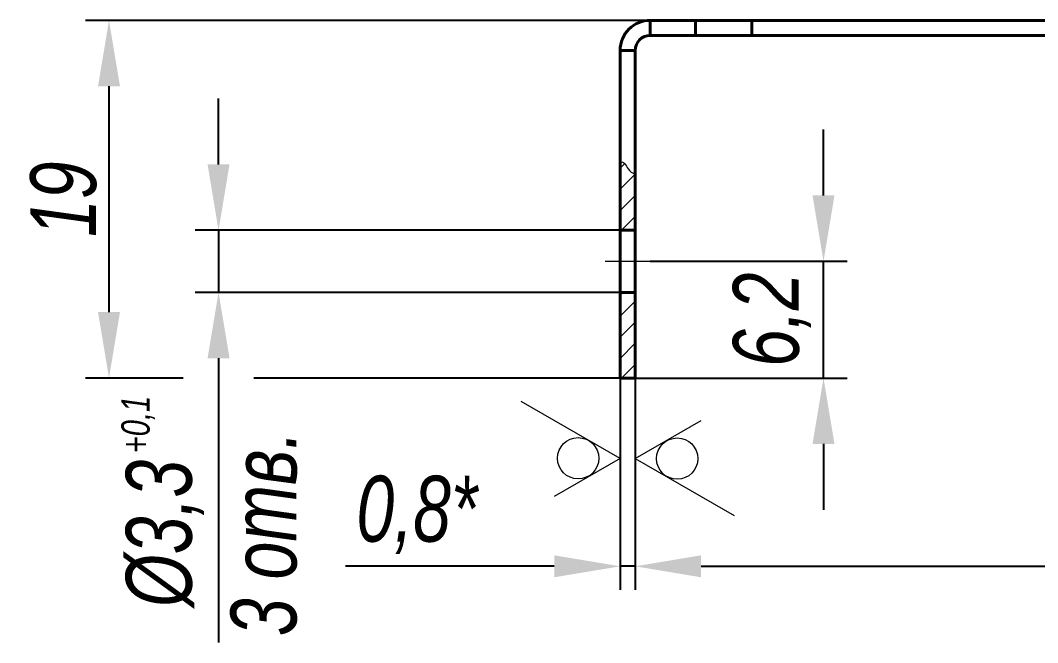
# Model space of a CAD drawing. Header units: millimetres. Extents: x 12064 to 35004, y -6103 to -2658.
# Drawn here: x 30300.2 to 30354.3, y -3017.3 to -2984.3 of the extents above; entities that cross this region are included whole.
import ezdxf

# ---------------------------------------------------------------- set-up
doc = ezdxf.new("R2010")
doc.units = ezdxf.units.MM
doc.linetypes.add('LT_03', pattern=[20.32, 12.7, -2.54, 2.54, -2.54])
for name, color, linetype, lineweight in [('Layer_03', 1, 'Continuous', 13), ('Layer_05', 7, 'Continuous', 40), ('Layer_10', 1, 'Continuous', 15), ('Layer_11', 6, 'Continuous', 15), ('Layer_12', 1, 'LT_03', 15)]:
    doc.layers.add(name, color=color, linetype=linetype, lineweight=lineweight)
doc.styles.add('Style_01', font='ARIALNI.TTF', dxfattribs={"width": 0.9, "height": 3.5})
doc.dimstyles.new('DimStyle_01', dxfattribs={"dimtxt": 3.5, "dimasz": 3.5, "dimexe": 1.25, "dimexo": 0, "dimtad": 1, "dimdec": 1, "dimtxsty": 'Style_01', "dimcen": 2.5, "dimazin": 3, "dimtfac": 1, "dimtdec": 1, "dimtmove": 0, "dimatfit": 3})

# ---------------------------------------------------------------- blocks, each defined once
blk = doc.blocks.new('*D2282')
at = {"layer": 'Defpoints', "color": 0, "ltscale": 0.5}
for p in [(30383.678, -3002.262), (30332.878, -3003.262), (30383.678, -3013.262)]:
    blk.add_point(p, dxfattribs=at)
at = {"layer": 'Layer_10', "color": 0, "lineweight": -2, "ltscale": 0.5}
for p, q in [((30383.678, -3002.262), (30383.678, -3014.512)), ((30332.878, -3003.262), (30332.878, -3014.512)), ((30336.378, -3013.262), (30380.178, -3013.262))]:
    blk.add_line(p, q, dxfattribs=at)
at = {"layer": 'Layer_10', "color": 0, "ltscale": 0.5}
for points in [[(30336.378, -3012.679), (30336.378, -3013.846), (30332.878, -3013.262)], [(30380.178, -3012.679), (30380.178, -3013.846), (30383.678, -3013.262)]]:
    blk.add_solid(points, dxfattribs=at)
at = {"layer": 'Layer_10', "color": 0, "ltscale": 0.5, "insert": (30358.278, -3010.527), "char_height": 3.5, "attachment_point": 5, "style": 'Style_01'}
blk.add_mtext('50,8', dxfattribs=at)
blk = doc.blocks.new('*D2283')
at = {"layer": 'Defpoints', "color": 0, "ltscale": 0.5}
for p in [(30332.078, -3003.262), (30332.878, -3003.262), (30332.878, -3013.262)]:
    blk.add_point(p, dxfattribs=at)
at = {"layer": 'Layer_10', "color": 0, "lineweight": -2, "ltscale": 0.5}
for p, q in [((30332.078, -3003.262), (30332.078, -3014.512)), ((30332.878, -3003.262), (30332.878, -3014.512)), ((30328.578, -3013.262), (30317.49, -3013.262)), ((30332.878, -3013.262), (30332.078, -3013.262)), ((30336.378, -3013.262), (30339.878, -3013.262))]:
    blk.add_line(p, q, dxfattribs=at)
at = {"layer": 'Layer_10', "color": 0, "ltscale": 0.5}
for points in [[(30328.578, -3012.679), (30328.578, -3013.846), (30332.078, -3013.262)], [(30336.378, -3012.679), (30336.378, -3013.846), (30332.878, -3013.262)]]:
    blk.add_solid(points, dxfattribs=at)
at = {"layer": 'Layer_10', "color": 0, "ltscale": 0.5, "insert": (30321.284, -3010.527), "char_height": 3.5, "attachment_point": 5, "style": 'Style_01'}
blk.add_mtext('0,8*', dxfattribs=at)
blk = doc.blocks.new('*D2284')
at = {"layer": 'Defpoints', "color": 0, "ltscale": 0.5}
for p in [(30310.751, -2995.412), (30332.078, -2995.412), (30332.078, -2998.712)]:
    blk.add_point(p, dxfattribs=at)
at = {"layer": 'Layer_10', "color": 0, "lineweight": -2, "ltscale": 0.5}
for p, q in [((30310.751, -2991.912), (30310.751, -2988.412)), ((30332.078, -2995.412), (30309.501, -2995.412)), ((30310.751, -2995.412), (30310.751, -2998.712)), ((30332.078, -2998.712), (30309.501, -2998.712)), ((30310.751, -3002.212), (30310.751, -3017.317))]:
    blk.add_line(p, q, dxfattribs=at)
at = {"layer": 'Layer_10', "color": 0, "ltscale": 0.5}
for points in [[(30310.167, -2991.912), (30311.334, -2991.912), (30310.751, -2995.412)], [(30310.167, -3002.212), (30311.334, -3002.212), (30310.751, -2998.712)]]:
    blk.add_solid(points, dxfattribs=at)
at = {"layer": 'Layer_10', "color": 0, "ltscale": 0.5, "char_height": 3.5, "attachment_point": 5, "rotation": 90, "style": 'Style_01'}
for s, insert in [('3 отв.', (30313.165, -3011.514)), ('%%C3,3', (30307.903, -3011.514))]:
    blk.add_mtext(s, dxfattribs=dict(at, insert=insert))
blk = doc.blocks.new('*D2252')
at = {"layer": 'Defpoints', "color": 0, "ltscale": 0.5}
for p in [(30304.934, -2984.262), (30333.678, -2984.262), (30332.878, -3003.262)]:
    blk.add_point(p, dxfattribs=at)
at = {"layer": 'Layer_10', "color": 0, "lineweight": -2, "ltscale": 0.5}
for p, q in [((30333.678, -2984.262), (30303.684, -2984.262)), ((30304.934, -2999.762), (30304.934, -2987.762)), ((30308.876, -3003.262), (30303.684, -3003.262)), ((30332.878, -3003.262), (30312.626, -3003.262))]:
    blk.add_line(p, q, dxfattribs=at)
at = {"layer": 'Layer_10', "color": 0, "ltscale": 0.5}
for points in [[(30304.351, -2987.762), (30305.517, -2987.762), (30304.934, -2984.262)], [(30304.351, -2999.762), (30305.517, -2999.762), (30304.934, -3003.262)]]:
    blk.add_solid(points, dxfattribs=at)
at = {"layer": 'Layer_10', "color": 0, "ltscale": 0.5, "insert": (30302.522, -2993.762), "char_height": 3.5, "attachment_point": 5, "rotation": 90, "style": 'Style_01'}
blk.add_mtext('19', dxfattribs=at)
blk = doc.blocks.new('*D2254')
at = {"layer": 'Defpoints', "color": 0, "ltscale": 0.5}
for p in [(30333.67, -2997.062), (30342.878, -2997.062), (30332.878, -3003.262)]:
    blk.add_point(p, dxfattribs=at)
at = {"layer": 'Layer_10', "color": 0, "lineweight": -2, "ltscale": 0.5}
for p, q in [((30342.878, -2993.562), (30342.878, -2990.062)), ((30333.67, -2997.062), (30344.128, -2997.062)), ((30342.878, -3003.262), (30342.878, -2997.062)), ((30332.878, -3003.262), (30344.128, -3003.262)), ((30342.878, -3006.762), (30342.878, -3010.262))]:
    blk.add_line(p, q, dxfattribs=at)
at = {"layer": 'Layer_10', "color": 0, "ltscale": 0.5}
for points in [[(30342.295, -2993.562), (30343.462, -2993.562), (30342.878, -2997.062)], [(30342.295, -3006.762), (30343.462, -3006.762), (30342.878, -3003.262)]]:
    blk.add_solid(points, dxfattribs=at)
at = {"layer": 'Layer_10', "color": 0, "ltscale": 0.5, "insert": (30340.143, -3000.162), "char_height": 3.5, "attachment_point": 5, "rotation": 90, "style": 'Style_01'}
blk.add_mtext('6,2', dxfattribs=at)

msp = doc.modelspace()

# ---------------------------------------------------------------- hatches: boundary and pattern name
at = {"layer": 'Layer_11', "ltscale": 0.5}
h = msp.add_hatch(dxfattribs=at)
h.set_pattern_fill('ANSI31', color=256, scale=0.25)
h.set_pattern_definition([(45, (-443.2058, -13.983), (-0.561266008, 0.561266008), [])])
edge = h.paths.add_edge_path()
edge.add_spline(control_points=[(30332.878, -2992.411), (30332.726, -2992.379), (30332.525, -2992.25), (30332.336, -2991.827), (30332.179, -2991.768), (30332.078, -2991.777)], knot_values=[1.145803, 1.145803, 1.145803, 1.145803, 1.690663, 1.988972, 2.376873, 2.376873, 2.376873, 2.376873], degree=3, periodic=0)
edge.add_line((30332.078, -2991.777), (30332.078, -2995.412))
edge.add_line((30332.078, -2995.412), (30332.878, -2995.412))
edge.add_line((30332.878, -2995.412), (30332.878, -2992.411))
h.paths.add_polyline_path([(30332.878, -2998.712), (30332.078, -2998.712), (30332.078, -3003.262), (30332.878, -3003.262)])

# ---------------------------------------------------------------- linework, layer by layer
at = {"layer": 'Layer_05'}
for p, q in [((30333.678, -2984.262), (30333.678, -2985.062)), ((30336.078, -2984.262), (30333.678, -2984.262)), ((30336.078, -2985.062), (30336.078, -2984.262)), ((30336.078, -2984.262), (30339.078, -2984.262)), ((30339.078, -2984.262), (30339.078, -2985.062)), ((30382.878, -2984.262), (30339.078, -2984.262)), ((30333.678, -2985.062), (30336.078, -2985.062)), ((30339.078, -2985.062), (30336.078, -2985.062)), ((30382.878, -2985.062), (30339.078, -2985.062)), ((30332.878, -2985.862), (30332.078, -2985.862)), ((30332.078, -3003.262), (30332.078, -2985.862)), ((30332.878, -3003.262), (30332.878, -2985.862)), ((30332.878, -3003.262), (30332.078, -3003.262))]:
    msp.add_line(p, q, dxfattribs=at)
at = {"layer": 'Layer_05', "ltscale": 0.5}
for p, q in [((30332.078, -2995.412), (30332.878, -2995.412)), ((30332.078, -2998.712), (30332.878, -2998.712))]:
    msp.add_line(p, q, dxfattribs=at)
at = {"layer": 'Layer_05'}
for radius in [1.6, 0.8]:
    msp.add_arc((30333.678, -2985.862), radius, 90, 180, dxfattribs=at)
at = {"layer": 'Layer_11', "color": 1, "lineweight": 13, "ltscale": 0.303109}
for p, q in [((30332.078, -3007.531), (30326.828, -3004.5)), ((30332.878, -3007.531), (30338.128, -3010.562))]:
    msp.add_line(p, q, dxfattribs=at)
at = {"layer": 'Layer_11', "color": 1, "lineweight": 13, "ltscale": 0.141451}
for p, q in [((30332.878, -3007.531), (30336.378, -3005.511)), ((30332.078, -3007.531), (30328.578, -3009.552))]:
    msp.add_line(p, q, dxfattribs=at)
at = {"layer": 'Layer_11', "color": 1, "lineweight": 13}
for centre in [(30329.849, -3007.522), (30335.108, -3007.54)]:
    msp.add_circle(centre, 1.098, dxfattribs=at)
at = {"layer": 'Layer_11', "ltscale": 0.5}
msp.add_open_spline([(30332.078, -2991.777), (30332.179, -2991.768), (30332.336, -2991.827), (30332.525, -2992.25), (30332.726, -2992.379), (30332.878, -2992.411)], degree=3, knots=[1.145803, 1.145803, 1.145803, 1.145803, 1.533704, 1.832012, 2.376873, 2.376873, 2.376873, 2.376873], dxfattribs=at)
at = {"layer": 'Layer_12', "ltscale": 0.5}
msp.add_line((30331.287, -2997.062), (30333.67, -2997.062), dxfattribs=at)

# ---------------------------------------------------------------- texts
at = {"layer": 'Layer_03', "style": 'Style_01', "width": 0.9}
msp.add_text('+0,1', height=1.5, rotation=90, dxfattribs=at).set_placement((30307.091, -3007.259))

# ---------------------------------------------------------------- dimensions: what is measured, and where the dimension line sits
at = {"layer": 'Layer_10', "ltscale": 0.5}
for base, p2, picture, middle in [((30304.934, -2984.262), (30333.678, -2984.262), '*D2252', (30302.522, -2993.762)), ((30342.878, -2997.062), (30333.67, -2997.062), '*D2254', (30340.143, -3000.162))]:
    dim = msp.add_linear_dim(base=base, p1=(30332.878, -3003.262), p2=p2, angle=90, dimstyle='DimStyle_01', dxfattribs=at)
    dim.commit()
    dim.dimension.update_dxf_attribs({"geometry": picture, "text_midpoint": middle})
dim = msp.add_linear_dim(base=(30310.751, -2995.412), p1=(30332.078, -2998.712), p2=(30332.078, -2995.412), angle=90, text='%%C<>\\X3 отв.', dimstyle='DimStyle_01', dxfattribs=at)
dim.commit()
dim.dimension.update_dxf_attribs({"geometry": '*D2284', "text_midpoint": (30310.751, -3011.514), "dimtype": 160})
dim = msp.add_linear_dim(base=(30383.678, -3013.262), p1=(30332.878, -3003.262), p2=(30383.678, -3002.262), dimstyle='DimStyle_01', dxfattribs=at)
dim.commit()
dim.dimension.update_dxf_attribs({"geometry": '*D2282', "text_midpoint": (30358.278, -3010.527)})
dim = msp.add_linear_dim(base=(30332.878, -3013.262), p1=(30332.078, -3003.262), p2=(30332.878, -3003.262), text='<>*', dimstyle='DimStyle_01', dxfattribs=at)
dim.commit()
dim.dimension.update_dxf_attribs({"geometry": '*D2283', "text_midpoint": (30321.284, -3013.262), "dimtype": 160})

doc.saveas('drawing.dxf')
